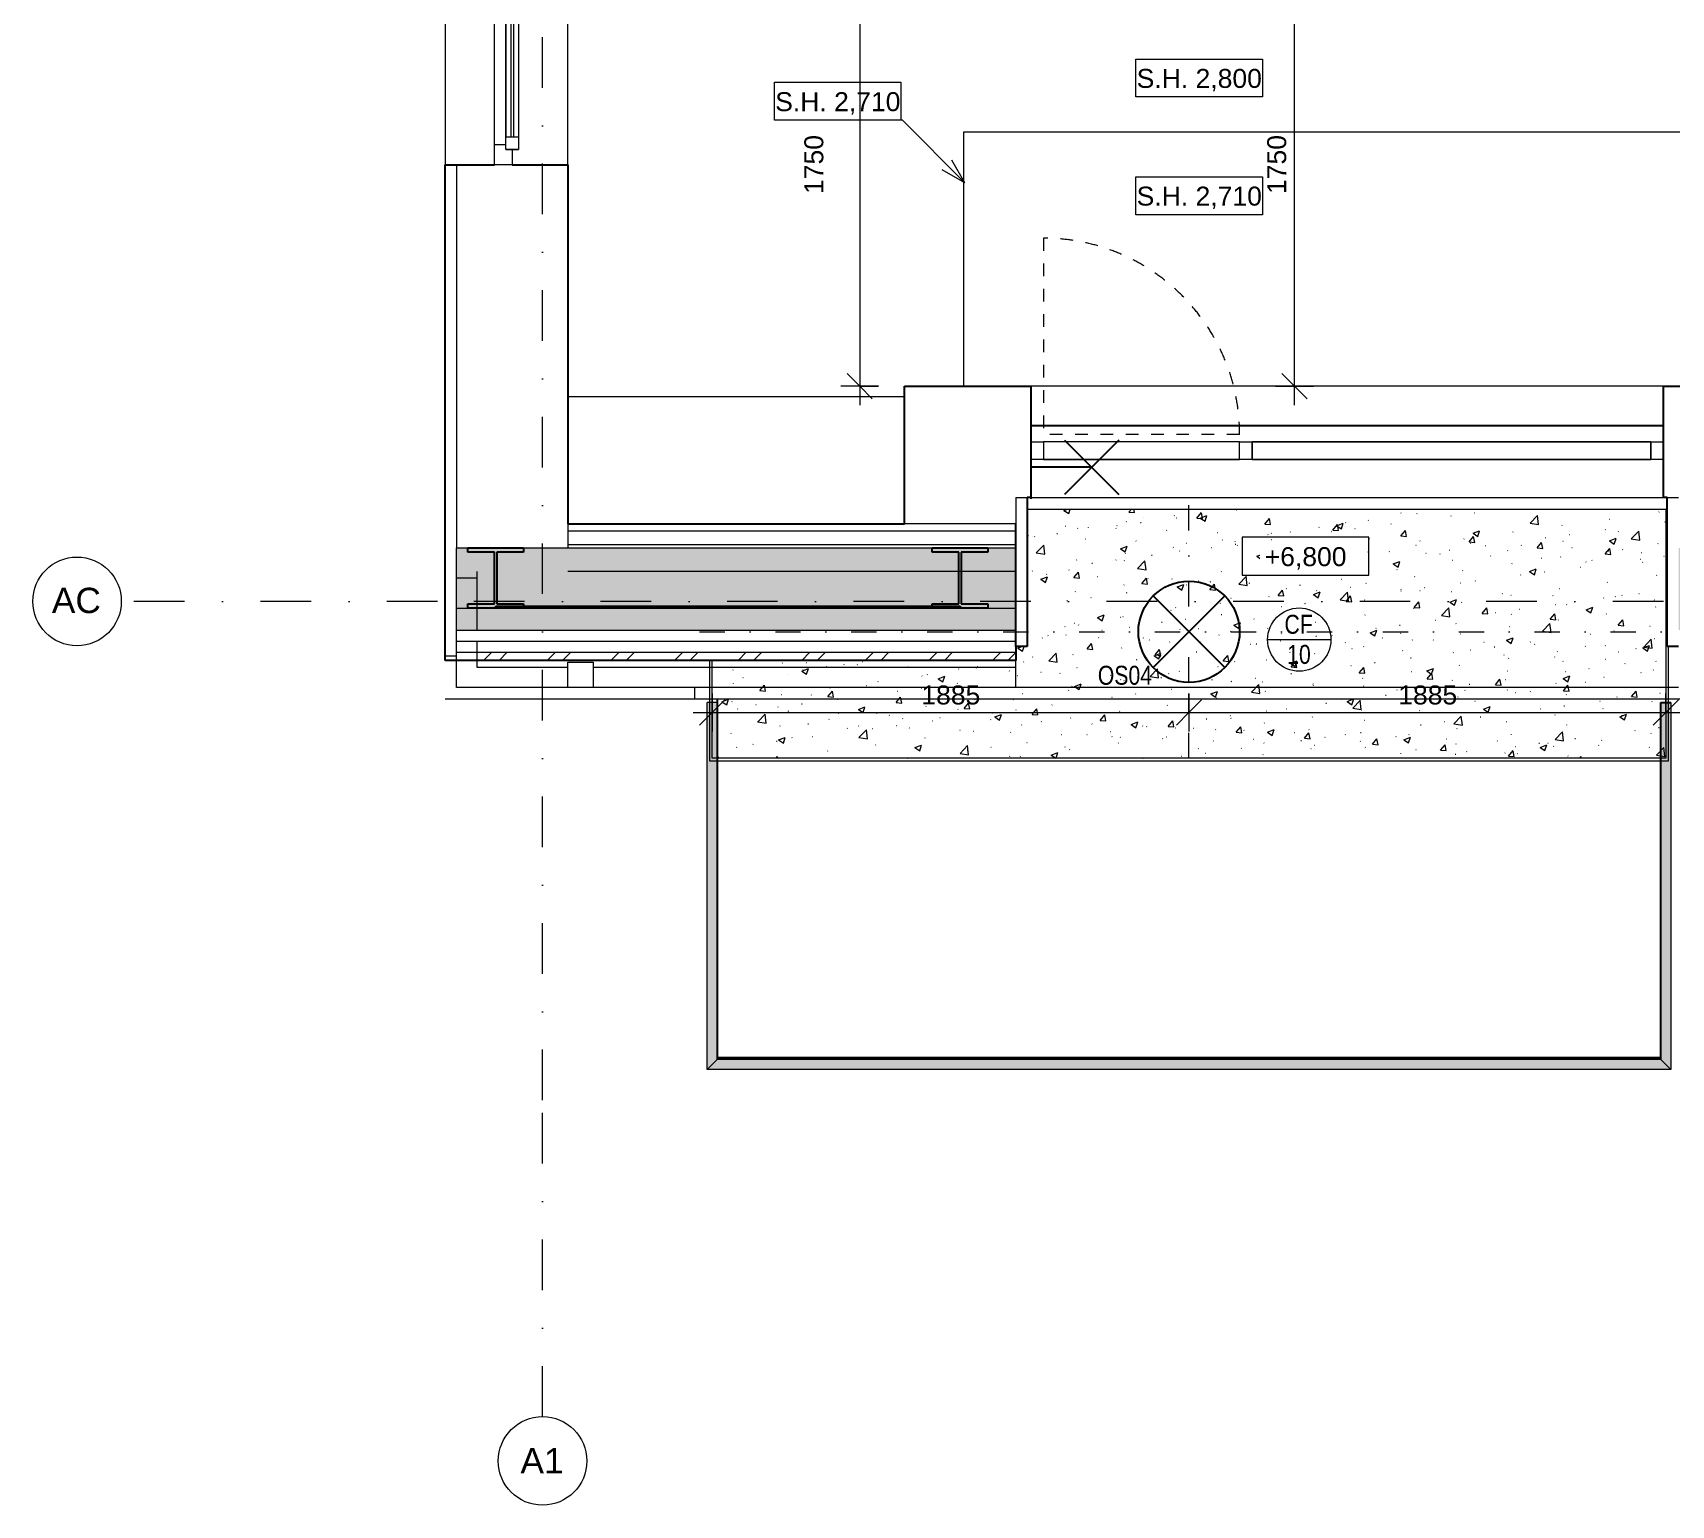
# Model space of a CAD drawing. Header units: millimetres. Extents: x -2015 to 46090, y -3604 to 14301.
# Drawn here: x -2015 to 4461, y -3571 to 2247 of the extents above; entities that cross this region are included whole.
import ezdxf

# ---------------------------------------------------------------- set-up
doc = ezdxf.new("R2010")
doc.units = ezdxf.units.MM
for name, pattern in [('HA_Dash_2mm-S1mm', [100, 50, -50]), ('HA_DashDot_10mm-S3mm', [500, 200, -150, 0, -150]), ('HA_DashDot_6mm-S2mm', [300, 100, -100, 0, -100])]:
    doc.linetypes.add(name, pattern=pattern)
for name, color, linetype, lineweight in [('-UNDERLAY_A-AREA-____-OTLN', 9, 'Continuous', 25), ('-UNDERLAY_A-FLOR-HRAL-OTLN', 9, 'Continuous', 9), ('-UNDERLAY_A-GLAZ-CWMG-OTLN', 9, 'Continuous', 5), ('-UNDERLAY_A-WALL-____-OTLN', 9, 'Continuous', 9), ('-UNDERLAY_M-HVAC-DUCT-OTLN', 9, 'Continuous', 9), ('A-____-____-DIMS', 9, 'Continuous', 5), ('A-____-____-DIMS-50', 9, 'Continuous', 5), ('A-CLNG-____-IDEN', 9, 'Continuous', 9), ('A-CLNG-____-OTLN', 9, 'Continuous', 9), ('A-CLNG-____-PATT', 9, 'Continuous', 9), ('A-DETL-____-CNTR', 9, 'HA_DashDot_6mm-S2mm', 9), ('A-DOOR-____-OTLN', 9, 'Continuous', 9), ('A-FLOR-____-OTLN', 9, 'Continuous', 9), ('A-GENM-____-MCUT', 9, 'Continuous', 25), ('A-GLAZ-____-MCUT', 9, 'Continuous', 5), ('A-GLAZ-____-OTLN', 9, 'Continuous', 5), ('A-GLAZ-CURT-MCUT', 9, 'Continuous', 5), ('A-GLAZ-CURT-OTLN', 9, 'Continuous', 5), ('A-GLAZ-CWMG-MCUT', 9, 'Continuous', 5), ('A-GLAZ-CWMG-OTLN', 9, 'Continuous', 5), ('A-ROOF-____-MCUT', 9, 'Continuous', 25), ('A-ROOF-____-OTLN', 9, 'Continuous', 9), ('A-ROOF-____-PATT', 9, 'Continuous', 25), ('A-WALL-____-MCUT', 9, 'Continuous', 9), ('A-WALL-____-OTLN', 9, 'Continuous', 9), ('E-LITE-EQPM-IDEN', 9, 'Continuous', 9), ('E-LITE-EQPM-OTLN', 9, 'Continuous', 9), ('G-____-____-DIMS', 9, 'Continuous', 5), ('S-GRID-____-IDEN', 9, 'Continuous', 9), ('S-GRID-____-OTLN', 9, 'Continuous', 5)]:
    doc.layers.add(name, color=color, linetype=linetype, lineweight=lineweight)
doc.styles.add('Arial', font='arial.ttf', dxfattribs={"height": 100})
doc.styles.add('Arial_1', font='arial.ttf', dxfattribs={"height": 75})
doc.styles.add('Arial_2', font='arial.ttf', dxfattribs={"width": 0.8, "height": 75})
doc.dimstyles.new('Inner_Dimensions', dxfattribs={"dimscale": 304.8, "dimtxt": 76.519455, "dimasz": 0.328084, "dimexe": 0.246063, "dimexo": 0.0625, "dimgap": 0.032808, "dimtad": 1, "dimdec": 0, "dimzin": 0, "dimdsep": 46, "dimtxsty": 'Arial_1', "dimblk1": 'OBLIQUE', "dimblk2": 'OBLIQUE', "dimsah": 1, "dimcen": 0.09, "dimdle": 0.246063, "dimazin": 0, "dimtfac": 1, "dimtdec": 4, "dimtix": 1, "dimtmove": 0, "dimatfit": 3, "dimfxl": 0.246063, "dimfxlon": 1, "dimtvp": 1, "dimtolj": 1, "dimtzin": 0, "dimlwd": 9, "dimlwe": 9, "dimarcsym": 2})
doc.dimstyles.new('Inner_Dimensions_1', dxfattribs={"dimscale": 304.8, "dimtxt": 76.519455, "dimasz": 0.328084, "dimexe": 0.246063, "dimexo": 0.0625, "dimgap": 0.032808, "dimtad": 1, "dimdec": 0, "dimzin": 0, "dimdsep": 46, "dimtxsty": 'Arial_1', "dimblk1": 'OBLIQUE', "dimblk2": 'OBLIQUE', "dimsah": 1, "dimcen": 0.09, "dimdle": 0.246063, "dimazin": 0, "dimtfac": 1, "dimtdec": 4, "dimtix": 1, "dimtmove": 2, "dimatfit": 3, "dimfxl": 0.246063, "dimfxlon": 1, "dimtvp": 1, "dimtolj": 1, "dimtzin": 0, "dimlwd": 9, "dimlwe": 9, "dimarcsym": 2})
pattern_1 = [(0, (0, 0), (58.594, 33.829), [39.062, -78.125]), (120, (0, 0), (-58.593773, 33.82939), [39.062, -78.125]), (60, (0, 0), (0.000227, 67.65839), [0, -78.125, 39.062, 0])]

# ---------------------------------------------------------------- blocks, each defined once
blk = doc.blocks.new('BD Libus_IFC_ifc-1-DSP_2NP-A')
at = {"layer": 'A-GENM-____-MCUT', "color": 7}
for p, q in [((-295, 194.2), (-295, 211.5)), ((-295, 211.5), (-75, 211.5)), ((-75, 211.5), (-75, 194.2)), ((1540, 194.2), (1540, 211.5)), ((1540, 211.5), (1760, 211.5)), ((1760, 211.5), (1760, 194.2)), ((-189.7, 194.2), (-295, 194.2)), ((-189.7, -9.7), (-189.7, 194.2)), ((-75, 194.2), (-180.2, 194.2)), ((-180.2, 194.2), (-180.2, -9.7)), ((1645.3, 194.2), (1540, 194.2)), ((1645.3, -9.6), (1645.3, 194.2)), ((1760, 194.2), (1654.8, 194.2)), ((1654.8, 194.2), (1654.8, -9.6)), ((-295, -27), (-295, -9.7)), ((-295, -9.7), (-189.7, -9.7)), ((-75, -27), (-295, -27)), ((-185, -19.1), (1650, -19.1)), ((-185, -27), (-185, -19.1)), ((1650, -27), (-185, -27)), ((-180.2, -9.7), (-75, -9.7)), ((-75, -9.7), (-75, -27)), ((1540, -27), (1540, -9.6)), ((1540, -9.6), (1645.3, -9.6)), ((1760, -27), (1540, -27)), ((1650, -19.1), (1650, -27)), ((1654.8, -9.6), (1760, -9.6)), ((1760, -9.6), (1760, -27))]:
    blk.add_line(p, q, dxfattribs=at)
blk = doc.blocks.new('Railing - Railing-1473194-DSP_2NP-A')
at = {"layer": '-UNDERLAY_A-FLOR-HRAL-OTLN'}
for points in [[(650, -1850), (690, -1810), (690, -400), (650, -400), (650, -884.1)], [(4460, -1850), (4460, -400), (4420, -400), (4420, -1810)], [(650, -1850), (4460, -1850), (4420, -1810), (690, -1810)]]:
    blk.add_hatch(color=256, dxfattribs=at).paths.add_polyline_path(points)
for p, q in [((690, -400), (650, -400)), ((650, -1850), (650, -400)), ((690, -1810), (690, -400)), ((4460, -400), (4420, -400)), ((4420, -400), (4420, -1810)), ((4460, -400), (4460, -1850)), ((690, -1810), (650, -1850)), ((4420, -1810), (690, -1810)), ((4420, -1810), (4460, -1850)), ((4460, -1850), (650, -1850))]:
    blk.add_line(p, q, dxfattribs=at)
blk = doc.blocks.new('Obdélníková příčel - 50x70mm EXT-1499864-DSP_2NP-A')
at = {"layer": '-UNDERLAY_A-GLAZ-CWMG-OTLN'}
for p, q in [((2805, 630), (2805, 560)), ((4380, 630), (2805, 630)), ((4380, 560), (4380, 630)), ((2805, 560), (4380, 560))]:
    blk.add_line(p, q, dxfattribs=at)
blk = doc.blocks.new('Obdélníková příčel - 50x70mm EXT-1499825-DSP_2NP-A')
at = {"layer": '-UNDERLAY_A-GLAZ-CWMG-OTLN'}
for p, q in [((1980, 630), (1980, 560)), ((2755, 630), (1980, 630)), ((2755, 560), (2755, 630)), ((1980, 560), (2755, 560))]:
    blk.add_line(p, q, dxfattribs=at)
blk = doc.blocks.new('HA_WD_SinglePanel - 1000x1500-2168128-DSP_2NP-A')
at = {"layer": 'A-GLAZ-____-MCUT'}
for p, q in [((-500, 0), (-500, 70)), ((-500, 70), (-420, 70)), ((-420, 70), (-420, 25)), ((420, 25), (420, 70)), ((420, 70), (500, 70)), ((500, 70), (500, 0)), ((-440, 0), (-500, 0)), ((-440, -25), (-440, 25)), ((-440, 25), (-390, 25)), ((-390, 25), (-390, -25)), ((390, 5), (-390, 5)), ((390, -25), (390, 25)), ((390, 25), (440, 25)), ((440, 25), (440, -25)), ((500, 0), (440, 0)), ((-390, -25), (-440, -25)), ((390, -5), (-390, -5)), ((440, -25), (390, -25))]:
    blk.add_line(p, q, dxfattribs=at)
at = {"layer": 'A-GLAZ-____-OTLN'}
for p, q in [((-420, 70), (420, 70)), ((-440, 25), (-440, -25)), ((-440, 25), (440, 25)), ((390, 25), (-390, 25)), ((440, 25), (440, -25)), ((440, -25), (-440, -25)), ((390, -25), (-390, -25))]:
    blk.add_line(p, q, dxfattribs=at)
blk = doc.blocks.new('Systémový panel - Sklo-1499866-DSP_2NP-A')
at = {"layer": 'A-GLAZ-CURT-MCUT'}
for p, q in [((-787.5, 0), (-787.5, 70)), ((-787.5, 70), (787.5, 70)), ((787.5, 70), (787.5, 0)), ((787.5, 0), (-787.5, 0))]:
    blk.add_line(p, q, dxfattribs=at)
blk = doc.blocks.new('Obdélníková příčel - 50x70mm EXT-1499822-DSP_2NP-A')
at = {"layer": 'A-GLAZ-CWMG-OTLN'}
for p, q in [((2755, 630), (1980, 630)), ((2755, 560), (1980, 560))]:
    blk.add_line(p, q, dxfattribs=at)
blk = doc.blocks.new('Obdélníková příčel - 50x70mm EXT-1499828-DSP_2NP-A')
at = {"layer": 'A-GLAZ-CWMG-MCUT'}
for p, q in [((0, 0), (-50, 0)), ((-50, 0), (-50, -70)), ((0, -70), (0, 0)), ((-50, -70), (0, -70))]:
    blk.add_line(p, q, dxfattribs=at)
blk = doc.blocks.new('Obdélníková příčel - 50x70mm EXT-1499829-DSP_2NP-A')
at = {"layer": 'A-GLAZ-CWMG-MCUT'}
for p, q in [((-50, 0), (0, 0)), ((-50, -70), (-50, 0)), ((0, 0), (0, -70)), ((0, -70), (-50, -70))]:
    blk.add_line(p, q, dxfattribs=at)
blk = doc.blocks.new('ABMV_CW_Single_Swing_Generic - Ex_Glass_SKLOPNE-1550612-DSP_2NP-A')
at = {"layer": 'A-DOOR-____-OTLN', "linetype": 'HA_Dash_2mm-S1mm', "lineweight": 5}
for p in [(-387.5, -30), (387.5, -805)]:
    blk.add_line(p, (387.5, -30), dxfattribs=at)
blk.add_arc((387.5, -30), 775, 180, 270, dxfattribs=at)
blk = doc.blocks.new('Obdélníková příčel - 50x70mm EXT-1499826-DSP_2NP-A')
at = {"layer": 'A-GLAZ-CWMG-MCUT'}
for p, q in [((25, 0), (-25, 0)), ((-25, 0), (-25, -70)), ((25, -70), (25, 0)), ((-25, -70), (25, -70))]:
    blk.add_line(p, q, dxfattribs=at)
blk = doc.blocks.new('HA_LF_GenericSymbol nastenne svitidlo - nastenne svitidlo-1909941-DSP_2NP-A')
at = {"layer": 'E-LITE-EQPM-OTLN', "color": 11, "lineweight": 25}
for p, q in [((107.3, 107.3), (-107.3, -107.3)), ((-107.3, 107.3), (107.3, -107.3)), ((0, 0), (-240, 0)), ((-240, -120), (-240, -125))]:
    blk.add_line(p, q, dxfattribs=at)
blk = doc.blocks.new('HA_LF_GenericSymbol - OS04_VENKOVNI-2042368-DSP_2NP-A')
at = {"layer": 'E-LITE-EQPM-OTLN', "color": 11, "lineweight": 25}
for p, q in [((141.4, 141.4), (-141.4, -141.4)), ((-141.4, 141.4), (141.4, -141.4))]:
    blk.add_line(p, q, dxfattribs=at)
blk.add_circle((0, 0), 200, dxfattribs=at)
blk = doc.blocks.new('Grid - Radius 3_5mm-353793-DSP_2NP-A')
at = {"layer": 'S-GRID-____-IDEN'}
blk.add_circle((0, 0), 3.5, dxfattribs=at)
blk = doc.blocks.new('DIMBLOCK23-DSP_2NP-A')
at = {"layer": 'A-____-____-DIMS-50', "lineweight": 9}
for p, q in [((1328.4, 2600), (1178.4, 2600)), ((1253.4, 2600), (1203.4, 2650)), ((1253.4, 2600), (1253.4, 775)), ((1253.4, 2600), (1303.4, 2550)), ((1253.4, 2600), (1328.4, 2600)), ((1328.4, 850), (1178.4, 850)), ((1253.4, 850), (1203.4, 900)), ((1253.4, 850), (1303.4, 800)), ((1253.4, 850), (1328.4, 850))]:
    blk.add_line(p, q, dxfattribs=at)
at = {"layer": 'A-____-____-DIMS-50', "color": 0, "lineweight": 9, "insert": (1034.6, 1609.6), "char_height": 75, "width": 276.883, "attachment_point": 1, "rotation": 90, "line_spacing_factor": 0.941778, "style": 'Arial_1'}
blk.add_mtext('1750', dxfattribs=at)
blk = doc.blocks.new('_Oblique')
at = {"color": 0, "linetype": 'ByBlock', "lineweight": -2}
blk.add_line((-0.5, -0.5), (0.5, 0.5), dxfattribs=at)
blk = doc.blocks.new('HA_Tag_Ceiling - Group _ Type Mark-1591810-DSP_2NP-A')
at = {"layer": 'A-CLNG-____-IDEN'}
blk.add_line((-2.5, 0), (2.5, 0), dxfattribs=at)
blk.add_circle((0, 0), 2.5, dxfattribs=at)
blk = doc.blocks.new('DIMBLOCK120-DSP_2NP-A')
at = {"layer": 'A-____-____-DIMS-50', "lineweight": 9}
for p, q in [((670, -364.6), (670, -514.6)), ((670, -439.6), (670, -364.6)), ((2555, -364.6), (2555, -514.6)), ((2555, -439.6), (2555, -364.6)), ((595, -439.6), (2555, -439.6)), ((670, -439.6), (620, -489.6)), ((670, -439.6), (720, -389.6)), ((2555, -439.6), (2505, -489.6)), ((2555, -439.6), (2605, -389.6))]:
    blk.add_line(p, q, dxfattribs=at)
at = {"layer": 'A-____-____-DIMS-50', "color": 0, "lineweight": 9, "insert": (1497.1, -332.2), "char_height": 75, "width": 276.883, "attachment_point": 1, "line_spacing_factor": 0.941778, "style": 'Arial_1'}
blk.add_mtext('1885', dxfattribs=at)
blk = doc.blocks.new('DIMBLOCK121-DSP_2NP-A')
at = {"layer": 'A-____-____-DIMS-50', "lineweight": 9}
for p, q in [((2555, -364.6), (2555, -514.6)), ((2555, -439.6), (2555, -364.6)), ((4440, -364.6), (4440, -514.6)), ((4440, -439.6), (4440, -364.6)), ((2555, -439.6), (2505, -489.6)), ((2555, -439.6), (2605, -389.6)), ((2555, -439.6), (4515, -439.6)), ((4440, -439.6), (4390, -489.6)), ((4440, -439.6), (4490, -389.6))]:
    blk.add_line(p, q, dxfattribs=at)
at = {"layer": 'A-____-____-DIMS-50', "color": 0, "lineweight": 9, "insert": (3382.1, -332.2), "char_height": 75, "width": 276.883, "attachment_point": 1, "line_spacing_factor": 0.941778, "style": 'Arial_1'}
blk.add_mtext('1885', dxfattribs=at)
blk = doc.blocks.new('DIMBLOCK137-DSP_2NP-A')
at = {"layer": 'A-____-____-DIMS-50', "lineweight": 9}
for p, q in [((2896.5, 2600), (3046.5, 2600)), ((2971.5, 2600), (2896.5, 2600)), ((2971.5, 2600), (2921.5, 2650)), ((2971.5, 775), (2971.5, 2600)), ((2971.5, 2600), (3021.5, 2550)), ((2896.5, 850), (3046.5, 850)), ((2971.5, 850), (2896.5, 850)), ((2971.5, 850), (2921.5, 900)), ((2971.5, 850), (3021.5, 800))]:
    blk.add_line(p, q, dxfattribs=at)
at = {"layer": 'A-____-____-DIMS-50', "color": 0, "lineweight": 9, "insert": (2864.1, 1609.6), "char_height": 75, "width": 276.883, "attachment_point": 1, "rotation": 90, "line_spacing_factor": 0.941778, "style": 'Arial_1'}
blk.add_mtext('1750', dxfattribs=at)
blk = doc.blocks.new('Spot Elevations - Generic-448778-DSP_2NP-A')
at = {"layer": 'G-____-____-DIMS', "lineweight": 9}
for p, q in [((-5, 0), (-5, 3)), ((-5, 3), (5, 3)), ((5, 3), (5, 0)), ((5, 0), (-5, 0))]:
    blk.add_line(p, q, dxfattribs=at)

msp = doc.modelspace()

# ---------------------------------------------------------------- hatches: boundary and pattern name
at = {"layer": 'A-CLNG-____-PATT', "lineweight": 5}
h = msp.add_hatch(dxfattribs=at)
h.set_pattern_fill('FP_4', color=256, style=0, pattern_type=2)
h.set_pattern_definition([(50, (0, 0), (268.973, -23.532), [28.125, -309.375]), (355, (0, 0), (-52.032, 282.072), [22.5, -247.5]), (100.451, (22.41, -1.96), (216.943, 258.538), [23.903, -262.928]), (46.184, (0, 75), (400.215, -62.072), [42.187, -464.062]), (96.636, (33.35, 69.83), (350.496, 365.297), [35.854, -394.392]), (351.184, (0, 75), (350.5, 365.294), [33.75, -371.25]), (21, (37.5, 56.25), (223.84, -150.982), [28.125, -309.375]), (326, (37.5, 56.25), (91.243, 271.931), [22.5, -247.5]), (71.451, (56.15, 43.67), (315.084, 120.947), [23.903, -262.928]), (37.5, (0, 0), (4.5606, 124.835), [1.676, -242.824, 1.676, -249.574, -248.437]), (37.5, (0, 0), (4.5606, 124.835), [-495.75, 1.676, -246.761]), (7.5, (0, 0), (98.6516, 147.904), [1.676, -141.574, 1.676, -237.199, -94.687]), (7.5, (0, 0), (98.6516, 147.904), [-382.125, 1.676, -93.011]), (327.5, (-83.62, 0), (200.1838, -8.4583), [1.676, -92.074, 1.676, -290.824, -388.125]), (327.5, (-83.62, 0), (200.1838, -8.4583), [-386.25, 1.676, -386.449]), (317.5, (-121.12, 0), (218.695, 37.539), [1.676, -120.199, 1.676, -192.574, -275.625]), (317.5, (-121.12, 0), (218.695, 37.539), [-316.125, 1.676, -273.949])])
h.paths.add_polyline_path([(670, -620), (4440, -620), (4440, 365), (1915, 365), (1915, -178.8), (1870, -178.8), (1870, -233), (670, -233)])
at = {"layer": 'A-ROOF-____-PATT', "lineweight": 5}
h = msp.add_hatch(dxfattribs=at)
h.set_pattern_fill('FP_2', color=256, style=0, pattern_type=2)
h.set_pattern_definition(pattern_1)
h.paths.add_polyline_path([(12165, -27), (13931.3, -27), (13931.3, 211.5), (12165, 211.5), (12165, 81.9)])
h.paths.add_polyline_path([(318.1, -27), (1870, -27), (1870, 211.5), (-340, 211.5), (-340, -27)])
h.paths.add_polyline_path([(21832.5, -27), (21893.3, 211.5), (19135, 211.5), (19135, -27), (21425.4, -27)])
h.paths.add_polyline_path([(4490, -27), (5786.3, -27), (5786.3, 211.5), (4490, 211.5), (4490, 81.9)])
h.paths.add_polyline_path([(6673.7, -27), (8420, -27), (8420, 211.5), (6673.7, 211.5), (6673.7, 81.9)])
h.paths.add_polyline_path([(16515, -27), (16515, 211.5), (14818.7, 211.5), (14818.7, -27), (16359.7, -27)])
h = msp.add_hatch(dxfattribs=at)
h.set_pattern_fill('FP_2', color=256, style=0, pattern_type=2)
h.set_pattern_definition(pattern_1)
h.paths.add_polyline_path([(21810.3, -113.7), (21832.5, -27), (19135, -27), (19135, -113.7), (21425.4, -113.7)])
h.paths.add_polyline_path([(-340, -113.7), (1870, -113.7), (1870, -27), (-340, -27)])
h.paths.add_polyline_path([(4490, -113.7), (5786.3, -113.7), (5786.3, -27), (4490, -27)])
h.paths.add_polyline_path([(16515, -113.7), (16515, -27), (14818.7, -27), (14818.7, -113.7), (16359.7, -113.7)])
h.paths.add_polyline_path([(6673.7, -113.7), (8420, -113.7), (8420, -27), (6673.7, -27), (6673.7, -38.9)])
h.paths.add_polyline_path([(12165, -113.7), (13931.3, -113.7), (13931.3, -27), (12165, -27)])
h = msp.add_hatch(dxfattribs=at)
h.set_pattern_fill('FP_1', color=256, style=0, pattern_type=2)
h.set_pattern_definition([(45, (0, 0), (-125.7236, 125.7236), []), (45, (0, 190.5), (-125.7236, 125.7236), [])])
h.paths.add_polyline_path([(21779.9, -233), (21788.2, -200.5), (19135, -200.5), (19135, -233), (21425.4, -233)])
h.paths.add_polyline_path([(-385, -233), (1870, -233), (1870, -200.5), (-340, -200.5), (-340, -216.8), (-385, -216.8)])
h.paths.add_polyline_path([(4490, -233), (5760, -233), (5760, -200.5), (4490, -200.5)])
h.paths.add_polyline_path([(16515, -233), (16515, -200.5), (14845, -200.7), (14845, -233), (16359.7, -233)])
h.paths.add_polyline_path([(6700, -233), (8420, -233), (8420, -200.5), (6700, -200.7), (6700, -232.5)])
h.paths.add_polyline_path([(12165, -233), (13905, -233), (13905, -200.5), (12165, -200.5)])

# ---------------------------------------------------------------- linework, layer by layer
at = {"layer": '-UNDERLAY_A-AREA-____-OTLN'}
for p, q in [((1930, 695), (4430, 695)), ((690, -385), (690, -1802)), ((4420, -1802), (4420, -400)), ((4420, -400), (4460, -400)), ((690, -1802), (4420, -1802))]:
    msp.add_line(p, q, dxfattribs=at)
at = {"layer": '-UNDERLAY_A-WALL-____-OTLN'}
for p, q in [((-340, 92.5), (-260, 92.5)), ((-260, 117.5), (-260, -113.7)), ((1870, 117.5), (100, 117.5)), ((-260, -157.1), (-260, -260)), ((-340, -340), (-340, -216.8)), ((1870, -340), (1870, -233)), ((-260, -260), (99.8, -260)), ((199.8, -260), (1870, -260)), ((-385, -385), (21787.6, -385)), ((4490, -340), (-340, -340)), ((600, -340), (600, -385))]:
    msp.add_line(p, q, dxfattribs=at)
at = {"layer": '-UNDERLAY_M-HVAC-DUCT-OTLN'}
for p, q in [((99.8, -340), (99.8, -240)), ((99.8, -240), (199.8, -240)), ((199.8, -240), (199.8, -340)), ((199.8, -340), (99.8, -340))]:
    msp.add_line(p, q, dxfattribs=at)
at = {"layer": 'A-CLNG-____-OTLN'}
for p, q in [((4440, 365), (4440, -620)), ((670, -620), (670, -233)), ((4440, -620), (670, -620))]:
    msp.add_line(p, q, dxfattribs=at)
at = {"layer": 'A-DETL-____-CNTR'}
for p, q in [((2555, -620), (2555, 380)), ((620, -120), (4620, -120))]:
    msp.add_line(p, q, dxfattribs=at)
at = {"layer": 'A-FLOR-____-OTLN'}
for p, q in [((1665, 850), (1665, 1855)), ((1665, 1855), (4815, 1855))]:
    msp.add_line(p, q, dxfattribs=at)
at = {"layer": 'A-ROOF-____-MCUT'}
for p, q in [((100, 306.4), (1430, 306.4)), ((1870, -178.8), (1870, -233)), ((-385, -233), (-385, -216.8)), ((1870, -233), (-385, -233))]:
    msp.add_line(p, q, dxfattribs=at)
at = {"layer": 'A-ROOF-____-MCUT', "lineweight": 9}
for p, q in [((100, 279.3), (1870, 279.3)), ((-340, -216.8), (-340, 211.5)), ((-340, 211.5), (1870, 211.5)), ((100, 225.1), (1870, 225.1)), ((-340, -27), (1870, -27)), ((-340, -113.7), (1870, -113.7)), ((-340, -157.1), (1870, -157.1)), ((-340, -200.5), (1870, -200.5))]:
    msp.add_line(p, q, dxfattribs=at)
at = {"layer": 'A-ROOF-____-OTLN'}
msp.add_line((100, 809.3), (1430, 809.3), dxfattribs=at)
at = {"layer": 'A-WALL-____-MCUT', "lineweight": 25}
for p, q in [((-385, 1725), (-190, 1725)), ((-385, -216.8), (-385, 1725)), ((-120, 1725), (100, 1725)), ((100, 1725), (100, 306.4)), ((1430, 306.4), (1430, 850)), ((1430, 850), (1930, 850)), ((1930, 850), (1930, 410)), ((4430, 850), (4815, 850)), ((4430, 410), (4430, 850)), ((1930, 410), (1915, 410)), ((1915, 410), (1915, -178.8)), ((4445, 410), (4430, 410)), ((4445, -178.8), (4445, 410)), ((1870, -178.8), (1870, 306.4)), ((1915, -178.8), (1870, -178.8)), ((4490, -178.8), (4445, -178.8))]:
    msp.add_line(p, q, dxfattribs=at)
at = {"layer": 'A-WALL-____-MCUT'}
for p, q in [((-340, 1725), (-340, 211.5)), ((1870, 410), (1870, 306.4)), ((1870, 410), (1915, 410)), ((4445, 410), (4490, 410)), ((100, 306.4), (100, 211.5)), ((1870, 306.4), (1430, 306.4)), ((-340, -216.8), (-385, -216.8))]:
    msp.add_line(p, q, dxfattribs=at)
at = {"layer": 'A-WALL-____-OTLN'}
for p, q in [((-385, 2725), (-385, 1725)), ((100, 1725), (100, 2725)), ((4430, 850), (1930, 850)), ((1930, 410), (4430, 410)), ((1915, 365), (4445, 365)), ((4450, -630), (4450, -178.8)), ((660, -233), (660, -630)), ((660, -630), (4450, -630))]:
    msp.add_line(p, q, dxfattribs=at)
at = {"layer": 'G-____-____-DIMS', "lineweight": 9}
for p, q in [((1422.3, 1901), (1166.3, 1901)), ((1669.6, 1653.7), (1422.3, 1901)), ((1669.6, 1653.7), (1579.9, 1705.5)), ((1669.6, 1653.7), (1617.8, 1743.4)), ((3005.7, 103.4), (3015.3, 103.4))]:
    msp.add_line(p, q, dxfattribs=at)
at = {"layer": 'S-GRID-____-OTLN', "linetype": 'HA_DashDot_10mm-S3mm', "lineweight": 9}
for p, q in [((0, -1971.1), (0, 12668.2)), ((-414.9, 0), (-1664.9, 0)), ((25434, 0), (-414.9, 0)), ((0, -3221.1), (0, -1971.1))]:
    msp.add_line(p, q, dxfattribs=at)

# ---------------------------------------------------------------- block references
at = {"layer": '-UNDERLAY_A-FLOR-HRAL-OTLN'}
msp.add_blockref('Railing - Railing-1473194-DSP_2NP-A', (0, 0), dxfattribs=at)
at = {"layer": '-UNDERLAY_A-GLAZ-CWMG-OTLN'}
for name in ['Obdélníková příčel - 50x70mm EXT-1499825-DSP_2NP-A', 'Obdélníková příčel - 50x70mm EXT-1499864-DSP_2NP-A']:
    msp.add_blockref(name, (0, 0), dxfattribs=at)
at = {"lineweight": 5}
msp.add_blockref('BD Libus_IFC_ifc-1-DSP_2NP-A', (0, 0), dxfattribs=at)
at = {"layer": 'A-CLNG-____-IDEN', "xscale": 49.99999999999998, "yscale": 49.99999999999998, "zscale": 49.99999999999998}
msp.add_blockref('HA_Tag_Ceiling - Group _ Type Mark-1591810-DSP_2NP-A', (2990.8, -151.1), dxfattribs=at)
at = {"layer": 'A-DOOR-____-OTLN', "rotation": 180}
msp.add_blockref('ABMV_CW_Single_Swing_Generic - Ex_Glass_SKLOPNE-1550612-DSP_2NP-A', (2367.5, 630), dxfattribs=at)
at = {"layer": 'A-GLAZ-____-OTLN', "rotation": 90.00000000000001}
msp.add_blockref('HA_WD_SinglePanel - 1000x1500-2168128-DSP_2NP-A', (-120, 2225), dxfattribs=at)
at = {"layer": 'A-GLAZ-CURT-OTLN', "rotation": 180}
msp.add_blockref('Systémový panel - Sklo-1499866-DSP_2NP-A', (3592.5, 630), dxfattribs=at)
at = {"layer": 'A-GLAZ-CWMG-OTLN', "extrusion": (0, 0, -1)}
for name, p in [('Obdélníková příčel - 50x70mm EXT-1499828-DSP_2NP-A', (-1930, 630)), ('Obdélníková příčel - 50x70mm EXT-1499826-DSP_2NP-A', (-2780, 630))]:
    msp.add_blockref(name, p, dxfattribs=at)
at = {"layer": 'A-GLAZ-CWMG-OTLN'}
for name, p in [('Obdélníková příčel - 50x70mm EXT-1499822-DSP_2NP-A', (0, 0)), ('Obdélníková příčel - 50x70mm EXT-1499829-DSP_2NP-A', (4430, 630))]:
    msp.add_blockref(name, p, dxfattribs=at)
at = {"layer": 'E-LITE-EQPM-OTLN', "color": 11, "lineweight": 25}
for name, p in [('HA_LF_GenericSymbol nastenne svitidlo - nastenne svitidlo-1909941-DSP_2NP-A', (2170, 530)), ('HA_LF_GenericSymbol - OS04_VENKOVNI-2042368-DSP_2NP-A', (2555, -120))]:
    msp.add_blockref(name, p, dxfattribs=at)
at = {"layer": 'G-____-____-DIMS', "lineweight": 9, "xscale": 49.99999999999998, "yscale": 49.99999999999998, "zscale": 49.99999999999998}
for p in [(2594.9, 1992.9), (1166.3, 1901), (2594.9, 1527.9)]:
    msp.add_blockref('Spot Elevations - Generic-448778-DSP_2NP-A', p, dxfattribs=at)
at = {"layer": 'G-____-____-DIMS', "lineweight": 9, "extrusion": (0, 0, -1), "xscale": 49.99999999999998, "yscale": 49.99999999999998, "zscale": 49.99999999999998}
msp.add_blockref('Spot Elevations - Generic-448778-DSP_2NP-A', (-3015.3, 103.4), dxfattribs=at)
at = {"layer": 'S-GRID-____-IDEN', "xscale": 49.99999999999998, "yscale": 49.99999999999998, "zscale": 49.99999999999998, "rotation": 90}
msp.add_blockref('Grid - Radius 3_5mm-353793-DSP_2NP-A', (-1839.9, 0), dxfattribs=at)
at = {"layer": 'S-GRID-____-IDEN', "xscale": 49.99999999999998, "yscale": 49.99999999999998, "zscale": 49.99999999999998}
msp.add_blockref('Grid - Radius 3_5mm-353793-DSP_2NP-A', (0, -3396.1), dxfattribs=at)

# ---------------------------------------------------------------- texts
at = {"layer": 'A-CLNG-____-IDEN', "lineweight": 5, "char_height": 75, "attachment_point": 1, "style": 'Arial_2'}
for s, insert, width in [('CF', (2932.4, -53), 137.89), ('10', (2943, -172), 115.443)]:
    msp.add_mtext(s, dxfattribs=dict(at, insert=insert, width=width))
at = {"layer": 'E-LITE-EQPM-IDEN', "lineweight": 5, "insert": (2194.6, -254.4), "char_height": 75, "width": 262.953, "attachment_point": 1, "style": 'Arial_2'}
msp.add_mtext('OS04', dxfattribs=at)
at = {"layer": 'G-____-____-DIMS', "lineweight": 9, "char_height": 75, "width": 592.246, "attachment_point": 1, "line_spacing_factor": 0.941778, "style": 'Arial_1'}
for s, insert in [('S.H. 2,800', (2348.1, 2103.8)), ('S.H. 2,710', (919.5, 2011.9)), ('S.H. 2,710', (2348.1, 1638.8))]:
    msp.add_mtext(s, dxfattribs=dict(at, insert=insert))
at = {"layer": 'S-GRID-____-IDEN', "lineweight": 5, "char_height": 100, "attachment_point": 1, "style": 'Arial'}
for s, insert, width in [('AC', (-1939.6, 53.9), 240.506), ('A1', (-87.4, -3345.4), 212.447)]:
    msp.add_mtext(s, dxfattribs=dict(at, insert=insert, width=width))

# ---------------------------------------------------------------- dimensions: what is measured, and where the dimension line sits
at = {"layer": 'A-____-____-DIMS', "lineweight": 9}
dim = msp.add_linear_dim(base=(1253.4, 850), p1=(1328.4, 2600), p2=(1328.4, 850), angle=90, dimstyle='Inner_Dimensions_1', override={"dimpost": '<>', "dimfxl": 1750}, dxfattribs=at)
dim.commit()
dim.dimension.update_dxf_attribs({"geometry": 'DIMBLOCK23-DSP_2NP-A', "text_midpoint": (1084.6, 1748.1), "dimtype": 160, "text_rotation": 90})
dim = msp.add_linear_dim(base=(2971.5, 2600), p1=(2896.5, 850), p2=(2896.5, 2600), angle=90, dimstyle='Inner_Dimensions', override={"dimpost": '<>', "dimfxl": 1750}, dxfattribs=at)
dim.commit()
dim.dimension.update_dxf_attribs({"geometry": 'DIMBLOCK137-DSP_2NP-A', "text_midpoint": (2923.2, 1725)})
for base, p1, p2, picture, middle in [((2555, -439.6), (670, -364.6), (2555, -364.6), 'DIMBLOCK120-DSP_2NP-A', (1612.5, -391.3)), ((4440, -439.6), (2555, -364.6), (4440, -364.6), 'DIMBLOCK121-DSP_2NP-A', (3497.5, -391.3))]:
    dim = msp.add_linear_dim(base=base, p1=p1, p2=p2, dimstyle='Inner_Dimensions', override={"dimpost": '<>', "dimfxl": 1885}, dxfattribs=at)
    dim.commit()
    dim.dimension.update_dxf_attribs({"geometry": picture, "text_midpoint": middle})

# ---------------------------------------------------------------- next in the draw order: texts
at = {"layer": 'G-____-____-DIMS', "lineweight": 9, "insert": (2854.3, 214.3), "char_height": 75, "width": 386.567, "attachment_point": 1, "line_spacing_factor": 0.941778, "style": 'Arial_1', "bg_fill": 3, "box_fill_scale": 1.25, "bg_fill_color": 256, "bg_fill_true_color": 13158600, "bg_fill_transparency": 0}
msp.add_mtext('+6,800', dxfattribs=at)

doc.saveas('drawing.dxf')
